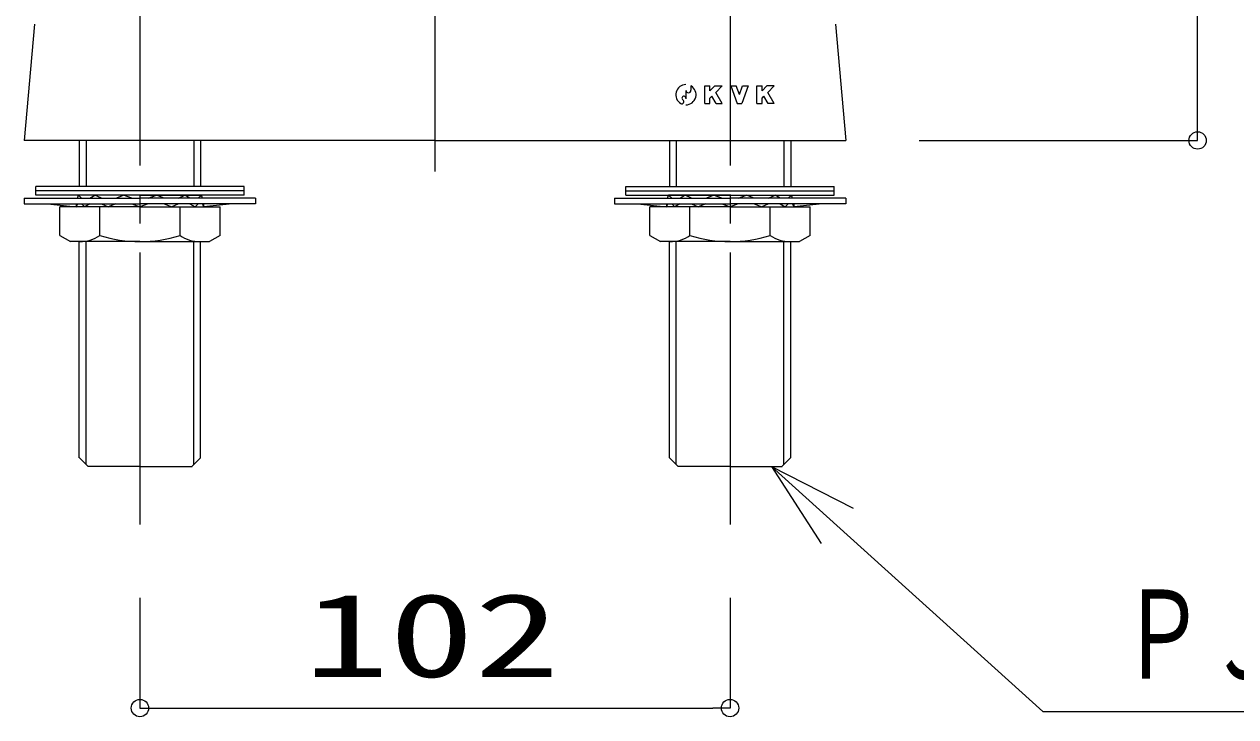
# Model space of a CAD drawing. Units: millimetres on the paper. Extents: x -305 to 305, y -152 to 152.
# Drawn here: x -126.17 to -84.29, y 52.23 to 76.16 of the extents above; entities that cross this region are included whole.
import ezdxf
from ezdxf.enums import TextEntityAlignment as Align

# ---------------------------------------------------------------- set-up
doc = ezdxf.new("R2010")
doc.units = ezdxf.units.MM
doc.linetypes.add('LONG_CHAIN', pattern=[21, 18, -1, 1, -1])
doc.layers.add('0-0_0', color=7, linetype='Continuous', lineweight=9)
doc.layers.add('0-1_VIEW0001', color=7, linetype='Continuous', lineweight=9)
doc.styles.add('ＭＳ ゴシック', font='')
doc.styles.get('ＭＳ ゴシック').set_extended_font_data('MS Gothic')

# ---------------------------------------------------------------- blocks, each defined once
blk = doc.blocks.new('_ORIGIN')
at = {"layer": '0-0_0'}
blk.add_line((0, 0), (-1, 0), dxfattribs=at)
blk.add_circle((0, 0), 0.5, dxfattribs=at)
blk = doc.blocks.new('SYM0002')
at = {"layer": '0-0_0'}
for p, q in [((0, 0), (9.377, -8.462)), ((0, 0), (2.816, -1.439)), ((0, 0), (1.719, -2.654)), ((9.377, -8.462), (27.918, -8.462))]:
    blk.add_line(p, q, dxfattribs=at)
at = {"layer": '0-0_0', "style": 'ＭＳ ゴシック', "width": 0.7}
blk.add_text('ＰＪ１／２', height=3.079, dxfattribs=at).set_placement((12.062, -8.254), align=Align.BOTTOM_LEFT)

msp = doc.modelspace()

# ---------------------------------------------------------------- linework, layer by layer
at = {"layer": '0-1_VIEW0001', "linetype": 'LONG_CHAIN'}
for p, q in [((-111.969, 102.288), (-111.969, 71.067)), ((-111.969, 102.288), (-111.969, 71.067)), ((-122.169, 89.273), (-122.169, 58.875)), ((-122.169, 89.272), (-122.169, 58.874)), ((-101.769, 89.273), (-101.769, 58.875)), ((-101.769, 89.272), (-101.769, 58.874))]:
    msp.add_line(p, q, dxfattribs=at)
at = {"layer": '0-1_VIEW0001'}
for p, q in [((-85.605, 72.742), (-85.605, 87.886)), ((-125.818, 76.159), (-126.169, 72.142)), ((-98.12, 76.159), (-97.769, 72.142)), ((-103.294, 73.865), (-103.294, 73.585)), ((-103.119, 74.028), (-103.119, 73.876)), ((-102.644, 73.425), (-102.644, 74.025)), ((-102.644, 74.025), (-102.464, 74.025)), ((-102.464, 73.859), (-102.299, 74.025)), ((-102.464, 73.859), (-102.464, 74.025)), ((-102.299, 74.025), (-102.044, 74.025)), ((-102.264, 73.805), (-102.044, 74.025)), ((-102.044, 73.425), (-102.264, 73.805)), ((-101.744, 74.025), (-101.526, 73.425)), ((-101.744, 74.025), (-101.553, 74.025)), ((-101.444, 73.727), (-101.553, 74.025)), ((-101.444, 73.727), (-101.336, 74.025)), ((-101.144, 74.025), (-101.363, 73.425)), ((-101.336, 74.025), (-101.144, 74.025)), ((-100.844, 73.425), (-100.844, 74.025)), ((-100.844, 74.025), (-100.664, 74.025)), ((-100.664, 73.859), (-100.499, 74.025)), ((-100.664, 73.859), (-100.664, 74.025)), ((-100.244, 74.025), (-100.499, 74.025)), ((-100.244, 74.025), (-100.464, 73.805)), ((-100.244, 73.425), (-100.464, 73.805)), ((-102.644, 73.425), (-102.464, 73.425)), ((-102.464, 73.605), (-102.396, 73.674)), ((-102.464, 73.425), (-102.464, 73.605)), ((-102.252, 73.425), (-102.396, 73.674)), ((-102.252, 73.425), (-102.044, 73.425)), ((-101.526, 73.425), (-101.363, 73.425)), ((-100.844, 73.425), (-100.664, 73.425)), ((-100.664, 73.605), (-100.596, 73.674)), ((-100.664, 73.425), (-100.664, 73.605)), ((-100.452, 73.425), (-100.596, 73.674)), ((-100.244, 73.425), (-100.452, 73.425)), ((-111.969, 72.142), (-126.169, 72.142)), ((-124.265, 72.142), (-124.265, 70.548)), ((-124.032, 72.142), (-124.032, 70.548)), ((-120.306, 72.142), (-120.306, 70.548)), ((-120.074, 72.142), (-120.074, 70.548)), ((-111.969, 72.142), (-97.769, 72.142)), ((-103.864, 72.142), (-103.864, 70.548)), ((-103.632, 72.142), (-103.632, 70.548)), ((-99.906, 72.142), (-99.906, 70.548)), ((-99.673, 72.142), (-99.673, 70.548)), ((-95.229, 72.142), (-85.605, 72.142)), ((-125.769, 70.248), (-125.769, 70.548)), ((-118.569, 70.548), (-125.769, 70.548)), ((-118.569, 70.398), (-125.769, 70.398)), ((-118.569, 70.248), (-118.569, 70.548)), ((-105.369, 70.548), (-98.169, 70.548)), ((-105.369, 70.248), (-105.369, 70.548)), ((-105.369, 70.398), (-98.169, 70.398)), ((-98.169, 70.248), (-98.169, 70.548)), ((-126.169, 70.148), (-126.169, 69.948)), ((-126.169, 70.148), (-122.169, 70.148)), ((-126.169, 69.948), (-122.169, 69.948)), ((-118.569, 70.248), (-125.769, 70.248)), ((-125.369, 69.948), (-124.369, 69.848)), ((-124.332, 69.948), (-124.369, 69.848)), ((-124.369, 69.948), (-124.369, 69.848)), ((-124.332, 70.148), (-124.294, 70.248)), ((-122.169, 70.248), (-124.294, 70.248)), ((-124.184, 70.148), (-124.294, 70.248)), ((-124.184, 69.948), (-124.074, 69.848)), ((-123.899, 69.948), (-124.074, 69.848)), ((-123.899, 70.148), (-123.725, 70.248)), ((-123.497, 70.148), (-123.725, 70.248)), ((-123.497, 69.948), (-123.269, 69.848)), ((-123.004, 69.948), (-123.269, 69.848)), ((-123.004, 70.148), (-122.738, 70.248)), ((-122.454, 70.148), (-122.738, 70.248)), ((-122.454, 69.948), (-122.169, 69.848)), ((-122.169, 70.248), (-120.044, 70.248)), ((-118.169, 70.148), (-122.169, 70.148)), ((-121.884, 69.948), (-122.169, 69.848)), ((-118.169, 69.948), (-122.169, 69.948)), ((-121.884, 70.148), (-121.6, 70.248)), ((-121.334, 70.148), (-121.6, 70.248)), ((-121.334, 69.948), (-121.069, 69.848)), ((-120.841, 69.948), (-121.069, 69.848)), ((-120.841, 70.148), (-120.613, 70.248)), ((-120.439, 70.148), (-120.613, 70.248)), ((-120.439, 69.948), (-120.264, 69.848)), ((-120.154, 69.948), (-120.264, 69.848)), ((-120.154, 70.148), (-120.044, 70.248)), ((-120.007, 70.148), (-120.044, 70.248)), ((-120.007, 69.948), (-119.969, 69.848)), ((-119.969, 69.948), (-119.969, 69.848)), ((-118.969, 69.948), (-119.969, 69.848)), ((-118.169, 70.148), (-118.169, 69.948)), ((-105.769, 70.148), (-105.769, 69.948)), ((-105.769, 70.148), (-101.769, 70.148)), ((-105.769, 69.948), (-101.769, 69.948)), ((-105.369, 70.248), (-98.169, 70.248)), ((-104.969, 69.948), (-103.969, 69.848)), ((-103.931, 69.948), (-103.969, 69.848)), ((-103.969, 69.948), (-103.969, 69.848)), ((-103.931, 70.148), (-103.894, 70.248)), ((-101.769, 70.248), (-103.894, 70.248)), ((-103.784, 70.148), (-103.894, 70.248)), ((-103.784, 69.948), (-103.674, 69.848)), ((-103.499, 69.948), (-103.674, 69.848)), ((-103.499, 70.148), (-103.325, 70.248)), ((-103.097, 70.148), (-103.325, 70.248)), ((-103.097, 69.948), (-102.869, 69.848)), ((-102.604, 69.948), (-102.869, 69.848)), ((-102.604, 70.148), (-102.338, 70.248)), ((-102.054, 70.148), (-102.338, 70.248)), ((-102.054, 69.948), (-101.769, 69.848)), ((-101.769, 70.248), (-99.644, 70.248)), ((-97.769, 70.148), (-101.769, 70.148)), ((-101.484, 69.948), (-101.769, 69.848)), ((-97.769, 69.948), (-101.769, 69.948)), ((-101.484, 70.148), (-101.2, 70.248)), ((-100.934, 70.148), (-101.2, 70.248)), ((-100.934, 69.948), (-100.669, 69.848)), ((-100.441, 69.948), (-100.669, 69.848)), ((-100.441, 70.148), (-100.213, 70.248)), ((-100.039, 70.148), (-100.213, 70.248)), ((-100.039, 69.948), (-99.864, 69.848)), ((-99.754, 69.948), (-99.864, 69.848)), ((-99.754, 70.148), (-99.644, 70.248)), ((-99.606, 70.148), (-99.644, 70.248)), ((-99.606, 69.948), (-99.569, 69.848)), ((-99.569, 69.948), (-99.569, 69.848)), ((-98.569, 69.948), (-99.569, 69.848)), ((-97.769, 70.148), (-97.769, 69.948)), ((-124.94, 68.863), (-124.94, 69.848)), ((-122.169, 69.848), (-124.94, 69.848)), ((-122.169, 69.848), (-124.369, 69.848)), ((-123.555, 68.863), (-123.555, 69.848)), ((-122.169, 69.848), (-119.969, 69.848)), ((-122.169, 69.848), (-119.398, 69.848)), ((-120.783, 68.863), (-120.783, 69.848)), ((-119.398, 68.863), (-119.398, 69.848)), ((-104.54, 68.863), (-104.54, 69.848)), ((-101.769, 69.848), (-104.54, 69.848)), ((-101.769, 69.848), (-103.969, 69.848)), ((-103.155, 68.863), (-103.155, 69.848)), ((-101.769, 69.848), (-99.569, 69.848)), ((-101.769, 69.848), (-98.998, 69.848)), ((-100.383, 68.863), (-100.383, 69.848)), ((-98.998, 68.863), (-98.998, 69.848)), ((-124.94, 68.863), (-124.569, 68.648)), ((-119.398, 68.863), (-119.769, 68.648)), ((-104.54, 68.863), (-104.169, 68.648)), ((-98.998, 68.863), (-99.369, 68.648)), ((-122.169, 68.648), (-124.569, 68.648)), ((-124.265, 66.747), (-124.265, 68.648)), ((-124.032, 66.747), (-124.032, 68.662)), ((-122.169, 68.648), (-119.769, 68.648)), ((-120.306, 66.747), (-120.306, 68.648)), ((-120.074, 61.176), (-120.074, 68.648)), ((-101.769, 68.648), (-104.169, 68.648)), ((-103.864, 61.176), (-103.864, 68.648)), ((-103.632, 66.747), (-103.632, 68.648)), ((-101.769, 68.648), (-99.369, 68.648)), ((-99.906, 66.747), (-99.906, 68.662)), ((-99.673, 66.747), (-99.673, 68.648)), ((-124.265, 61.176), (-124.265, 66.747)), ((-124.032, 60.944), (-124.032, 66.747)), ((-120.306, 60.943), (-120.306, 66.747)), ((-120.074, 62.394), (-120.074, 66.747)), ((-103.864, 62.394), (-103.864, 66.747)), ((-103.632, 60.943), (-103.632, 66.747)), ((-99.906, 60.944), (-99.906, 66.747)), ((-99.673, 61.176), (-99.673, 66.747)), ((-123.964, 60.876), (-124.264, 61.176)), ((-120.373, 60.876), (-120.073, 61.176)), ((-103.565, 60.876), (-103.865, 61.176)), ((-99.974, 60.876), (-99.674, 61.176)), ((-122.169, 60.876), (-123.969, 60.876)), ((-122.169, 60.876), (-120.369, 60.876)), ((-101.769, 60.876), (-103.569, 60.876)), ((-101.769, 60.876), (-99.969, 60.876)), ((-122.169, 56.334), (-122.169, 52.528)), ((-101.769, 56.334), (-101.769, 52.528)), ((-121.569, 52.528), (-102.369, 52.528))]:
    msp.add_line(p, q, dxfattribs=at)
for points in [[(-111.969, 72.142), (-124.265, 72.142), (-126.169, 72.142)], [(-111.969, 72.142), (-99.673, 72.142), (-97.769, 72.142)]]:
    msp.add_lwpolyline(points, dxfattribs=at)
for centre, radius, start, end in [((-103.294, 73.725), 0.35, 90, 240), ((-103.294, 73.725), 0.35, 270, 60), ((-103.207, 73.876), 0.0874, 180.001, 0), ((-103.434, 73.482), 0.07, 240, 60), ((-103.364, 73.604), 0.07, 0, 240), ((-124.248, 69.875), 1.227, 270, 304.384), ((-122.169, 73.234), 4.586, 252.412, 270), ((-122.169, 73.234), 4.586, 270, 287.588), ((-120.091, 69.875), 1.227, 235.616, 270), ((-103.847, 69.875), 1.227, 270, 304.384), ((-101.769, 73.234), 4.586, 252.412, 270), ((-101.769, 73.234), 4.586, 270, 287.588), ((-99.69, 69.875), 1.227, 235.616, 270)]:
    msp.add_arc(centre, radius, start, end, dxfattribs=at)

# ---------------------------------------------------------------- block references
at = {"layer": '0-1_VIEW0001', "xscale": 0.6, "yscale": 0.6}
for p, rotation in [((-85.605, 72.142), 270), ((-122.169, 52.528), 180)]:
    msp.add_blockref('_ORIGIN', p, dxfattribs=dict(at, rotation=rotation))
at = {"layer": '0-1_VIEW0001'}
msp.add_blockref('SYM0002', (-100.333, 60.874), dxfattribs=at)
at = {"layer": '0-1_VIEW0001', "xscale": 0.6, "yscale": 0.6}
msp.add_blockref('_ORIGIN', (-101.769, 52.528), dxfattribs=at)

# ---------------------------------------------------------------- texts
at = {"layer": '0-1_VIEW0001', "style": 'ＭＳ ゴシック', "width": 1.5}
msp.add_text('102', height=2.889, dxfattribs=at).set_placement((-116.506, 52.736), align=Align.BOTTOM_LEFT)

doc.saveas('drawing.dxf')
